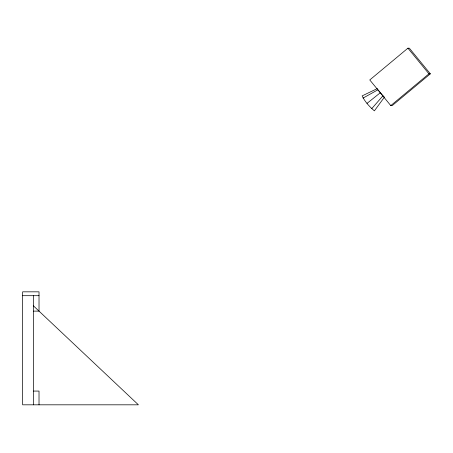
<?xml version="1.0" encoding="UTF-8"?>
<svg xmlns="http://www.w3.org/2000/svg" width="453" height="453" viewBox="0 0 453 453"><rect width="100%" height="100%" fill="white"/><g stroke="black" fill="none" stroke-linecap="round" stroke-linejoin="round"><path stroke-width="0.68" d="M384.484 97.055L374.393 110.849C369.506 106.71 364.886 101.71 362.14 95.889L377.485 88.505M371.72 108.658L382.961 95.804L378.006 89.756L363.057 98.08M407.921 48.182L369.773 79.954L390.78 105.6L392.196 105.6L430.35 73.828L409.342 48.182L407.921 48.182L428.934 73.828L430.35 73.828M390.78 105.6L428.934 73.828M367.026 103.369L380.277 92.78M22.65 295.69L39.02 295.69M33.562 311.12L39.02 311.12L39.02 291.828L22.65 291.828L22.65 404.818L138.403 404.818L33.392 305.815M33.562 391.069L39.02 391.069L39.02 404.818M382.961 95.804L383.974 96.636M33.562 295.69L33.562 404.818"/></g></svg>
